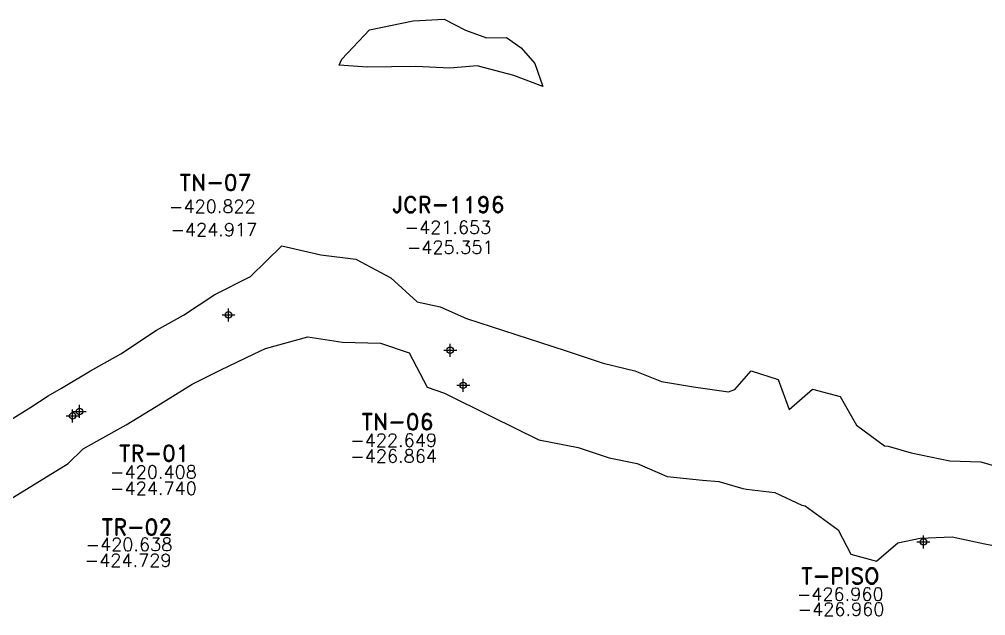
# Model space of a CAD drawing. Extents: x 3 to 13121, y 0 to 10397.
# Drawn here: x 10496.9 to 10571.4, y 9948.6 to 9994.6 of the extents above; entities that cross this region are included whole.
import ezdxf
from ezdxf.enums import TextEntityAlignment as Align

# ---------------------------------------------------------------- set-up
doc = ezdxf.new("R2010")
doc.units = 0
doc.header["$MEASUREMENT"] = 0
doc.header["$PDMODE"] = 34
doc.header["$PDSIZE"] = 0.5
doc.layers.add('F-485-7495-EW-SCR', color=4, linetype='Continuous')
doc.layers.add('F-485-7495-WE-FIC', color=138, linetype='Continuous')
doc.styles.add('ROMAND', font='romand', dxfattribs={"width": 0.7})
doc.styles.add('ROMANS', font='romans.shx', dxfattribs={"width": 1.65})

# ---------------------------------------------------------------- blocks, each defined once
blk = doc.blocks.new('F2')
blk.add_point((0, 0))
at = {"style": 'ROMAND'}
for tag, height, p in [('NOMBRE', 1.25, (0.201, 6.617)), ('CIELO', 1, (0.136, 4.616)), ('PISO', 1, (0.136, 3.247))]:
    blk.add_attdef(tag, text='', height=height, dxfattribs=at).set_placement(p, align=Align.CENTER)
at = {"style": 'ROMANS', "flags": 1}
for tag, p in [('MINA', (-0.074, -3.255)), ('LOCALIZACION', (-0.074, -4.928)), ('ESTRUCTURA', (-0.074, -6.618)), ('NIVEL', (-0.074, -8.29)), ('OBRA', (-0.074, -10.121)), ('FECHA', (-0.074, -11.793)), ('ATRAS', (-0.074, -13.483)), ('TOPOGRAFO', (2.675, -15.297))]:
    blk.add_attdef(tag, text='', height=1.25, dxfattribs=at).set_placement(p, align=Align.CENTER)

msp = doc.modelspace()

# ---------------------------------------------------------------- linework, layer by layer
at = {"color": 3, "linetype": 'Continuous', "elevation": -370.24352}
msp.add_lwpolyline([(10521.57208, 9991.06367), (10521.79074, 9991.5243), (10523.90264, 9993.77815), (10527.27442, 9994.47873), (10529.67558, 9994.59802), (10531.32412, 9993.77204), (10532.92432, 9993.16439), (10534.47655, 9993.18736), (10535.61578, 9992.38606), (10536.65768, 9991.19678), (10537.27826, 9989.42001), (10535.03235, 9990.26567), (10532.21282, 9991.00677), (10530.11766, 9990.83399), (10527.49625, 9990.96621), (10523.73898, 9990.91045)], close=True, dxfattribs=at)
at = {"layer": 'F-485-7495-EW-SCR', "color": 4, "linetype": 'Continuous'}
for points, elevation in [([(10489.32515, 9959.41463), (10497.79752, 9964.67686)], -419.61928), ([(10489.32515, 9959.41463), (10497.79752, 9964.67686)], -424.11928), ([(10486.00624, 9951.30752), (10500.67314, 9960.34433)], -424.11928), ([(10486.00635, 9951.30749), (10500.67314, 9960.34433)], -419.61928)]:
    msp.add_lwpolyline(points, dxfattribs=dict(at, elevation=elevation))
for points in [[(10511.99096, 9973.3773, -420.71472), (10514.744, 9974.76356, -420.44536), (10517.14323, 9977.11562, -420.58427), (10520.17266, 9976.43085, -420.54459), (10522.8543, 9976.10521, -421.09712), (10525.56048, 9974.66183, -421.35355), (10527.59564, 9972.81896, -421.3983), (10529.35892, 9972.42756, -422.29934)], [(10511.99096, 9973.3773, -424.91472), (10514.744, 9974.76356, -425.04536), (10517.14323, 9977.11562, -425.08427), (10520.17266, 9976.43085, -425.14459), (10522.8543, 9976.10521, -425.19712), (10525.56048, 9974.66183, -425.05355), (10527.59564, 9972.81896, -425.1983), (10529.35892, 9972.42756, -426.69934)], [(10497.79752, 9964.67686, -419.61928), (10499.12558, 9965.55833, -420.40487), (10500.17693, 9966.13611, -420.30896), (10502.39033, 9967.48518, -420.8345), (10504.74203, 9968.80603, -421.06871), (10507.48116, 9970.62406, -420.45497), (10509.58385, 9971.77963, -420.26316), (10511.99096, 9973.3773, -420.71472)], [(10497.79752, 9964.67686, -424.11928), (10499.12558, 9965.55833, -425.50487), (10500.17693, 9966.13611, -424.50896), (10502.39033, 9967.48518, -424.0345), (10504.74203, 9968.80603, -424.26871), (10507.48116, 9970.62406, -424.65497), (10509.58385, 9971.77963, -424.56316), (10511.99096, 9973.3773, -424.91472)], [(10529.35892, 9972.42756, -422.29934), (10531.38303, 9971.51715, -422.76376), (10535.18936, 9970.28909, -422.48087), (10538.99569, 9969.06103, -422.19798), (10541.93922, 9968.0877, -422.88875), (10544.36419, 9967.47601, -423.66194), (10546.41662, 9966.66151, -423.32636), (10548.89822, 9966.24163, -423.59955), (10551.59987, 9965.86106, -423.17861)], [(10529.35892, 9972.42756, -426.69934), (10531.38303, 9971.51715, -426.86376), (10535.18936, 9970.28909, -427.08087), (10538.99569, 9969.06103, -427.29798), (10541.93922, 9968.0877, -427.38875), (10544.36419, 9967.47601, -427.16194), (10546.41662, 9966.66151, -427.32636), (10548.89822, 9966.24163, -427.39955), (10551.59987, 9965.86106, -427.67861)], [(10515.03248, 9968.79481, -420.71472), (10515.03248, 9968.79481, -420.71472), (10515.88554, 9969.2151, -420.58427), (10519.16651, 9970.11043, -420.54459), (10521.83243, 9969.68604, -421.09712), (10524.75871, 9969.62524, -421.35355), (10526.9668, 9968.8687, -421.3983), (10528.36677, 9966.21562, -421.63332)], [(10515.03248, 9968.79481, -424.91472), (10515.03248, 9968.79481, -424.91472), (10515.88554, 9969.2151, -425.08427), (10519.16651, 9970.11043, -425.14459), (10521.83243, 9969.68604, -425.19712), (10524.75871, 9969.62524, -425.05355), (10526.9668, 9968.8687, -425.1983), (10528.36677, 9966.21562, -425.23332)], [(10500.67314, 9960.34433, -419.61928), (10501.8353, 9961.47575, -420.40487), (10502.88665, 9962.05354, -420.30896), (10505.15535, 9963.31929, -420.8345), (10507.45175, 9964.72345, -421.06871), (10510.24618, 9966.45817, -420.45497), (10512.40417, 9967.53042, -420.26316), (10515.03248, 9968.79481, -420.71472)], [(10500.67314, 9960.34433, -424.11928), (10501.8353, 9961.47575, -425.50487), (10502.88665, 9962.05354, -424.50896), (10505.15535, 9963.31929, -424.0345), (10507.45175, 9964.72345, -424.26871), (10510.24618, 9966.45817, -424.65497), (10512.40417, 9967.53042, -424.56316), (10515.03248, 9968.79481, -424.91472)], [(10551.59987, 9965.86106, -423.17861), (10552.08104, 9966.03507, -423.11855), (10553.33789, 9967.47587, -423.16662), (10555.41685, 9966.81373, -423.1742), (10556.27962, 9964.49899, -423.32985), (10558.05756, 9966.06029, -422.8855), (10560.21564, 9965.51238, -422.89208), (10561.44981, 9963.3027, -422.86392), (10563.61014, 9961.71232, -423.72462), (10563.90568, 9961.66134, -423.73221), (10565.68688, 9961.15028, -423.95071)], [(10551.59987, 9965.86106, -427.67861), (10552.08104, 9966.03507, -428.01855), (10553.33761, 9967.47559, -427.96662), (10555.41685, 9966.81373, -427.9742), (10556.27962, 9964.49899, -428.02985), (10558.05742, 9966.06022, -428.1855), (10560.21564, 9965.51238, -428.19208), (10561.44981, 9963.3027, -428.16392), (10563.61014, 9961.71232, -428.12462), (10563.90568, 9961.66134, -428.13221), (10565.68688, 9961.15028, -428.05071)], [(10528.36677, 9966.21562, -421.63332), (10529.68407, 9965.76272, -422.76376), (10533.3205, 9963.95921, -422.48087), (10536.95694, 9962.1557, -422.19798), (10540.01373, 9961.566, -422.88875), (10542.38207, 9960.7625, -423.66194), (10544.54776, 9960.33163, -423.32636), (10546.85946, 9959.33631, -423.59955), (10549.58943, 9959.05164, -423.17861)], [(10528.36677, 9966.21562, -425.23332), (10529.68407, 9965.76272, -426.86376), (10533.3205, 9963.95921, -427.08087), (10536.95694, 9962.1557, -427.29798), (10540.01373, 9961.566, -427.38875), (10542.38207, 9960.7625, -427.16194), (10544.54776, 9960.33163, -427.32636), (10546.85946, 9959.33631, -427.39955), (10549.58943, 9959.05164, -427.67861)], [(10565.68688, 9961.15028, -423.95071), (10568.66622, 9960.53913, -423.94956), (10571.05342, 9960.4774, -423.9487), (10573.50503, 9959.74795, -423.44772), (10575.72333, 9959.10831, -424.14684)], [(10565.68688, 9961.15028, -428.05071), (10568.66622, 9960.53913, -428.04956), (10571.05342, 9960.4774, -428.0487), (10573.50503, 9959.74795, -428.14772), (10575.72333, 9959.10831, -428.24684)], [(10549.58943, 9959.05164, -427.67861), (10550.85711, 9958.93986, -428.01855), (10552.69486, 9958.41989, -427.96662), (10552.9904, 9958.36891, -427.9742), (10555.17468, 9958.0936, -428.02985), (10557.23998, 9957.12847, -428.1855), (10557.49611, 9957.08429, -428.19208), (10560.0559, 9955.22205, -428.16392), (10561.03448, 9953.3535, -428.12462), (10563.00008, 9952.79776, -428.13221), (10564.65201, 9954.22626, -428.0828)], [(10549.58943, 9959.05164, -423.17861), (10550.85711, 9958.93986, -423.11855), (10552.69486, 9958.41989, -423.16662), (10552.9904, 9958.36891, -423.1742), (10555.17468, 9958.0936, -423.32985), (10557.23998, 9957.12847, -422.8855), (10557.49611, 9957.08429, -422.89208), (10560.0559, 9955.22205, -422.86392), (10561.03462, 9953.35315, -423.72462), (10563.00008, 9952.79783, -423.73221), (10564.65201, 9954.22626, -423.6828)], [(10564.65201, 9954.22626, -423.6828), (10566.36699, 9954.5664, -423.94956), (10568.82603, 9954.69131, -423.9487), (10571.3495, 9954.14851, -423.44772), (10573.63965, 9953.69552, -424.14684)], [(10564.65201, 9954.22626, -428.0828), (10566.36699, 9954.5664, -428.04956), (10568.82603, 9954.69131, -428.0487), (10571.3495, 9954.14851, -428.14772), (10573.63965, 9953.69552, -428.24684)]]:
    msp.add_polyline3d(points, dxfattribs=at)

# ---------------------------------------------------------------- block references
at = {"layer": 'F-485-7495-WE-FIC', "color": 8, "linetype": 'Continuous'}
ref = msp.add_blockref('F2', (10513.04167, 9971.79426, -420.82172), dxfattribs=at)
ref.add_attrib('NOMBRE', 'TN-07', dxfattribs={"layer": '0', "height": 1.25, "style": 'ROMAND'}).set_placement((10512.03643, 9981.39101, -420.82172), align=Align.CENTER)
ref.add_attrib('CIELO', '-420.822', dxfattribs={"layer": '0', "height": 1, "style": 'ROMAND'}).set_placement((10511.79782, 9979.66722, -420.82172), align=Align.CENTER)
ref.add_attrib('PISO', '-424.917', dxfattribs={"layer": '0', "height": 1, "style": 'ROMAND'}).set_placement((10511.91092, 9977.88277, -420.82172), align=Align.CENTER)
ref = msp.add_blockref('F2', (10530.13772, 9969.07274, -421.65262), dxfattribs=at)
ref.add_attrib('NOMBRE', 'JCR-1196', dxfattribs={"layer": '0', "height": 1.25, "style": 'ROMAND'}).set_placement((10529.96091, 9979.681, -421.65262), align=Align.CENTER)
ref.add_attrib('CIELO', '-421.653', dxfattribs={"layer": '0', "height": 1, "style": 'ROMAND'}).set_placement((10529.96091, 9978.05884, -421.65262), align=Align.CENTER)
ref.add_attrib('PISO', '-425.351', dxfattribs={"layer": '0', "height": 1, "style": 'ROMAND'}).set_placement((10530.13182, 9976.52206, -421.65262), align=Align.CENTER)
ref = msp.add_blockref('F2', (10531.13854, 9966.36703, -422.64902), dxfattribs=at)
ref.add_attrib('NOMBRE', 'TN-06', dxfattribs={"layer": '0', "height": 1.25, "style": 'ROMAND'}).set_placement((10526.0648, 9962.93585, -422.64902), align=Align.CENTER)
ref.add_attrib('CIELO', '-422.649', dxfattribs={"layer": '0', "height": 1, "style": 'ROMAND'}).set_placement((10525.77559, 9961.63527, -422.64902), align=Align.CENTER)
ref.add_attrib('PISO', '-426.864', dxfattribs={"layer": '0', "height": 1, "style": 'ROMAND'}).set_placement((10525.77559, 9960.40695, -422.64902), align=Align.CENTER)
ref = msp.add_blockref('F2', (10501.56434, 9964.35392, -420.40808), dxfattribs=at)
ref.add_attrib('NOMBRE', 'TR-01', dxfattribs={"layer": '0', "height": 1.25, "style": 'ROMAND'}).set_placement((10507.3183, 9960.50223, -420.40808), align=Align.CENTER)
ref.add_attrib('CIELO', '-420.408', dxfattribs={"layer": '0', "height": 1, "style": 'ROMAND'}).set_placement((10507.25546, 9959.18387, -420.40808), align=Align.CENTER)
ref.add_attrib('PISO', '-424.740', dxfattribs={"layer": '0', "height": 1, "style": 'ROMAND'}).set_placement((10507.25546, 9957.9283, -420.40808), align=Align.CENTER)
ref = msp.add_blockref('F2', (10501.02363, 9964.00208, -420.63835), dxfattribs=at)
ref.add_attrib('NOMBRE', 'TR-02', dxfattribs={"layer": '0', "height": 1.25, "style": 'ROMAND'}).set_placement((10505.97699, 9954.80725, -420.63835), align=Align.CENTER)
ref.add_attrib('CIELO', '-420.638', dxfattribs={"layer": '0', "height": 1, "style": 'ROMAND'}).set_placement((10505.36842, 9953.59123, -420.63835), align=Align.CENTER)
ref.add_attrib('PISO', '-424.729', dxfattribs={"layer": '0', "height": 1, "style": 'ROMAND'}).set_placement((10505.30081, 9952.37522, -420.63835), align=Align.CENTER)
ref = msp.add_blockref('F2', (10566.62171, 9954.28494, -426.96006), dxfattribs=at)
ref.add_attrib('NOMBRE', 'T-PISO', dxfattribs={"layer": '0', "height": 1.25, "style": 'ROMAND'}).set_placement((10560.20654, 9951.03939, -426.96006), align=Align.CENTER)
ref.add_attrib('CIELO', '-426.960', dxfattribs={"layer": '0', "height": 1, "style": 'ROMAND'}).set_placement((10560.20654, 9949.75822, -426.96006), align=Align.CENTER)
ref.add_attrib('PISO', '-426.960', dxfattribs={"layer": '0', "height": 1, "style": 'ROMAND'}).set_placement((10560.26759, 9948.59906, -426.96006), align=Align.CENTER)

doc.saveas('drawing.dxf')
